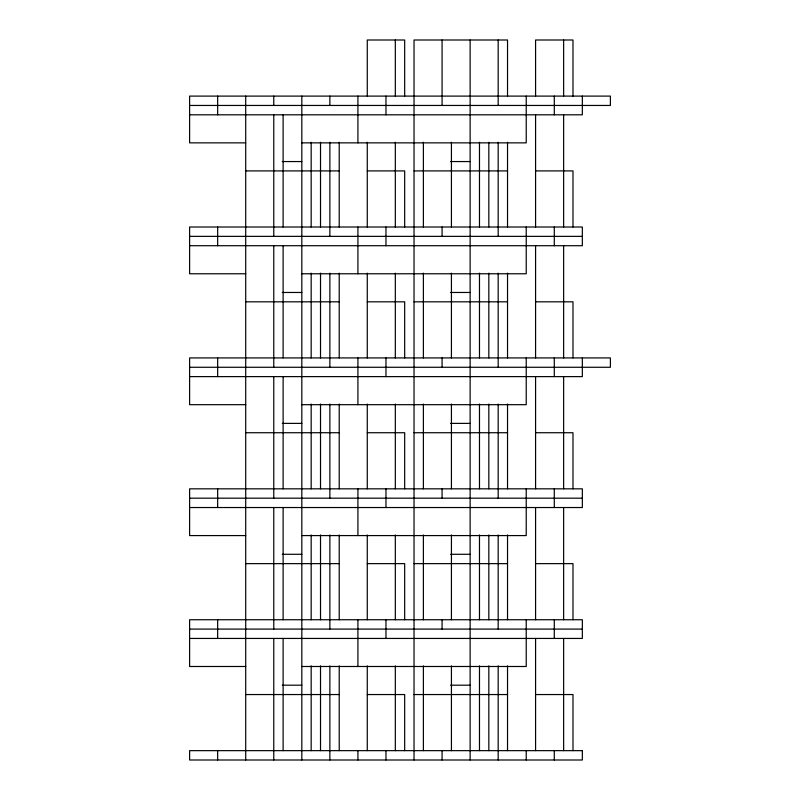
<?xml version="1.0" encoding="UTF-8"?>
<svg xmlns="http://www.w3.org/2000/svg" width="800" height="800" viewBox="0 0 800 800"><rect width="100%" height="100%" fill="white"/><g stroke="black" fill="none" stroke-linecap="round" stroke-linejoin="round"><path stroke-width="1.2" d="M189.61 105.45L610.39 105.45L610.39 96.1L189.61 96.1L189.61 142.86L245.71 142.86M189.61 114.81L582.34 114.81L582.34 96.1M301.82 142.86L526.23 142.86L526.23 96.1M282.3 161.56L301.82 161.56M450.62 161.56L470.13 161.56M245.71 170.91L339.22 170.91M367.27 170.91L404.68 170.91L404.68 227.01M414.03 170.91L507.53 170.91M535.58 170.91L572.99 170.91L572.99 227.01M189.61 236.36L582.34 236.36M189.61 245.71L582.34 245.71L582.34 227.01L189.61 227.01L189.61 273.77L245.71 273.77M301.82 273.77L526.23 273.77L526.23 227.01M282.3 292.47L301.82 292.47M450.62 292.47L470.13 292.47M245.71 301.82L339.22 301.82M367.27 301.82L404.68 301.82L404.68 357.92M414.03 301.82L507.53 301.82M535.58 301.82L572.99 301.82L572.99 357.92M189.61 367.27L610.39 367.27L610.39 357.92L189.61 357.92L189.61 404.68L245.71 404.68M189.61 376.62L582.34 376.62L582.34 357.92M301.82 404.68L526.23 404.68L526.23 357.92M282.3 423.38L301.82 423.38M450.62 423.38L470.13 423.38M245.71 432.73L339.22 432.73M367.27 432.73L404.68 432.73L404.68 488.83M414.03 432.73L507.53 432.73M535.58 432.73L572.99 432.73L572.99 488.83M189.61 498.18L582.34 498.18M189.61 507.53L582.34 507.53L582.34 488.83L189.61 488.83L189.61 535.58L245.71 535.58M301.82 535.58L526.23 535.58L526.23 488.83M282.3 554.29L301.82 554.29M450.62 554.29L470.13 554.29M245.71 563.64L339.22 563.64M367.27 563.64L404.68 563.64L404.68 619.74M414.03 563.64L507.53 563.64M535.58 563.64L572.99 563.64L572.99 619.74M189.61 629.09L582.34 629.09M189.61 638.44L582.34 638.44L582.34 619.74L189.61 619.74L189.61 666.49L245.71 666.49M301.82 666.49L526.23 666.49L526.23 619.74M282.3 685.19L301.82 685.19M450.62 685.19L470.13 685.19M245.71 694.55L339.22 694.55M367.27 694.55L404.68 694.55L404.68 750.65M414.03 694.55L507.53 694.55M535.58 694.55L572.99 694.55L572.99 750.65M572.99 96.1L572.99 40L535.58 40L535.58 96.1M563.64 40L563.64 96.1M563.64 114.81L563.64 227.01M563.64 245.71L563.64 357.92M563.64 376.62L563.64 488.83M563.64 507.53L563.64 619.74M563.64 638.44L563.64 750.65M554.29 96.1L554.29 114.81M554.29 227.01L554.29 245.71M554.29 357.92L554.29 376.62M554.29 488.83L554.29 507.53M554.29 619.74L554.29 638.44M554.29 750.65L554.29 760M535.58 114.81L535.58 227.01M535.58 245.71L535.58 357.92M535.58 376.62L535.58 488.83M535.58 507.53L535.58 619.74M535.58 638.44L535.58 750.65M526.23 750.65L526.23 760M507.53 96.1L507.53 40L414.03 40L414.03 760M507.53 142.23L507.53 227.01M507.53 273.14L507.53 357.92M507.53 404.05L507.53 488.83M507.53 534.96L507.53 619.74M507.53 665.87L507.53 750.65M498.18 40L498.18 105.45M498.18 142.23L498.18 236.36M498.18 273.14L498.18 367.27M498.18 404.05L498.18 498.18M498.18 534.96L498.18 629.09M498.18 665.87L498.18 760M488.83 142.23L488.83 227.01M488.83 273.14L488.83 357.92M488.83 404.05L488.83 488.83M488.83 534.96L488.83 619.74M488.83 665.87L488.83 750.65M479.48 142.23L479.48 227.01M479.48 273.14L479.48 357.92M479.48 404.05L479.48 488.83M479.48 534.96L479.48 619.74M479.48 665.87L479.48 750.65M470.13 40L470.13 760M451.43 142.23L451.43 227.01M451.43 273.14L451.43 357.92M451.43 404.05L451.43 488.83M451.43 534.96L451.43 619.74M451.43 665.87L451.43 750.65M442.08 40L442.08 105.45M442.08 227.01L442.08 236.36M442.08 357.92L442.08 367.27M442.08 488.83L442.08 498.18M442.08 619.74L442.08 629.09M442.08 750.65L442.08 760M423.38 142.23L423.38 227.01M423.38 273.14L423.38 357.92M423.38 404.05L423.38 488.83M423.38 534.96L423.38 619.74M423.38 665.87L423.38 750.65M404.68 96.1L404.68 40L367.27 40L367.27 96.1M395.32 40L395.32 96.1M395.32 142.23L395.32 227.01M395.32 273.14L395.32 357.92M395.32 404.05L395.32 488.83M395.32 534.96L395.32 619.74M395.32 665.87L395.32 750.65M385.97 96.1L385.97 114.81M385.97 227.01L385.97 245.71M385.97 357.92L385.97 376.62M385.97 488.83L385.97 507.53M385.97 619.74L385.97 638.44M385.97 750.65L385.97 760M367.27 142.23L367.27 227.01M367.27 273.14L367.27 357.92M367.27 404.05L367.27 488.83M367.27 534.96L367.27 619.74M367.27 665.87L367.27 750.65M357.92 96.1L357.92 142.86M357.92 227.01L357.92 273.77M357.92 357.92L357.92 404.68M357.92 488.83L357.92 535.58M357.92 619.74L357.92 666.49M357.92 750.65L357.92 760M339.22 142.23L339.22 227.01M339.22 273.14L339.22 357.92M339.22 404.05L339.22 488.83M339.22 534.96L339.22 619.74M339.22 665.87L339.22 750.65M329.87 96.1L329.87 105.45M329.87 142.23L329.87 236.36M329.87 273.14L329.87 367.27M329.87 404.05L329.87 498.18M329.87 534.96L329.87 629.09M329.87 665.87L329.87 760M320.52 142.23L320.52 227.01M320.52 273.14L320.52 357.92M320.52 404.05L320.52 488.83M320.52 534.96L320.52 619.74M320.52 665.87L320.52 750.65M311.17 142.23L311.17 227.01M311.17 273.14L311.17 357.92M311.17 404.05L311.17 488.83M311.17 534.96L311.17 619.74M311.17 665.87L311.17 750.65M301.82 96.1L301.82 760M283.12 114.81L283.12 227.01M283.12 245.71L283.12 357.92M283.12 376.62L283.12 488.83M283.12 507.53L283.12 619.74M283.12 638.44L283.12 750.65M273.77 96.1L273.77 105.45M273.77 114.81L273.77 236.36M273.77 245.71L273.77 367.27M273.77 376.62L273.77 498.18M273.77 507.53L273.77 629.09M273.77 638.44L273.77 760M245.71 96.1L245.71 760M217.66 96.1L217.66 114.81M217.66 227.01L217.66 245.71M217.66 357.92L217.66 376.62M217.66 488.83L217.66 507.53M217.66 619.74L217.66 638.44M217.66 750.65L217.66 760M582.34 750.65L189.61 750.65L189.61 760L582.34 760L582.34 750.65"/></g></svg>
